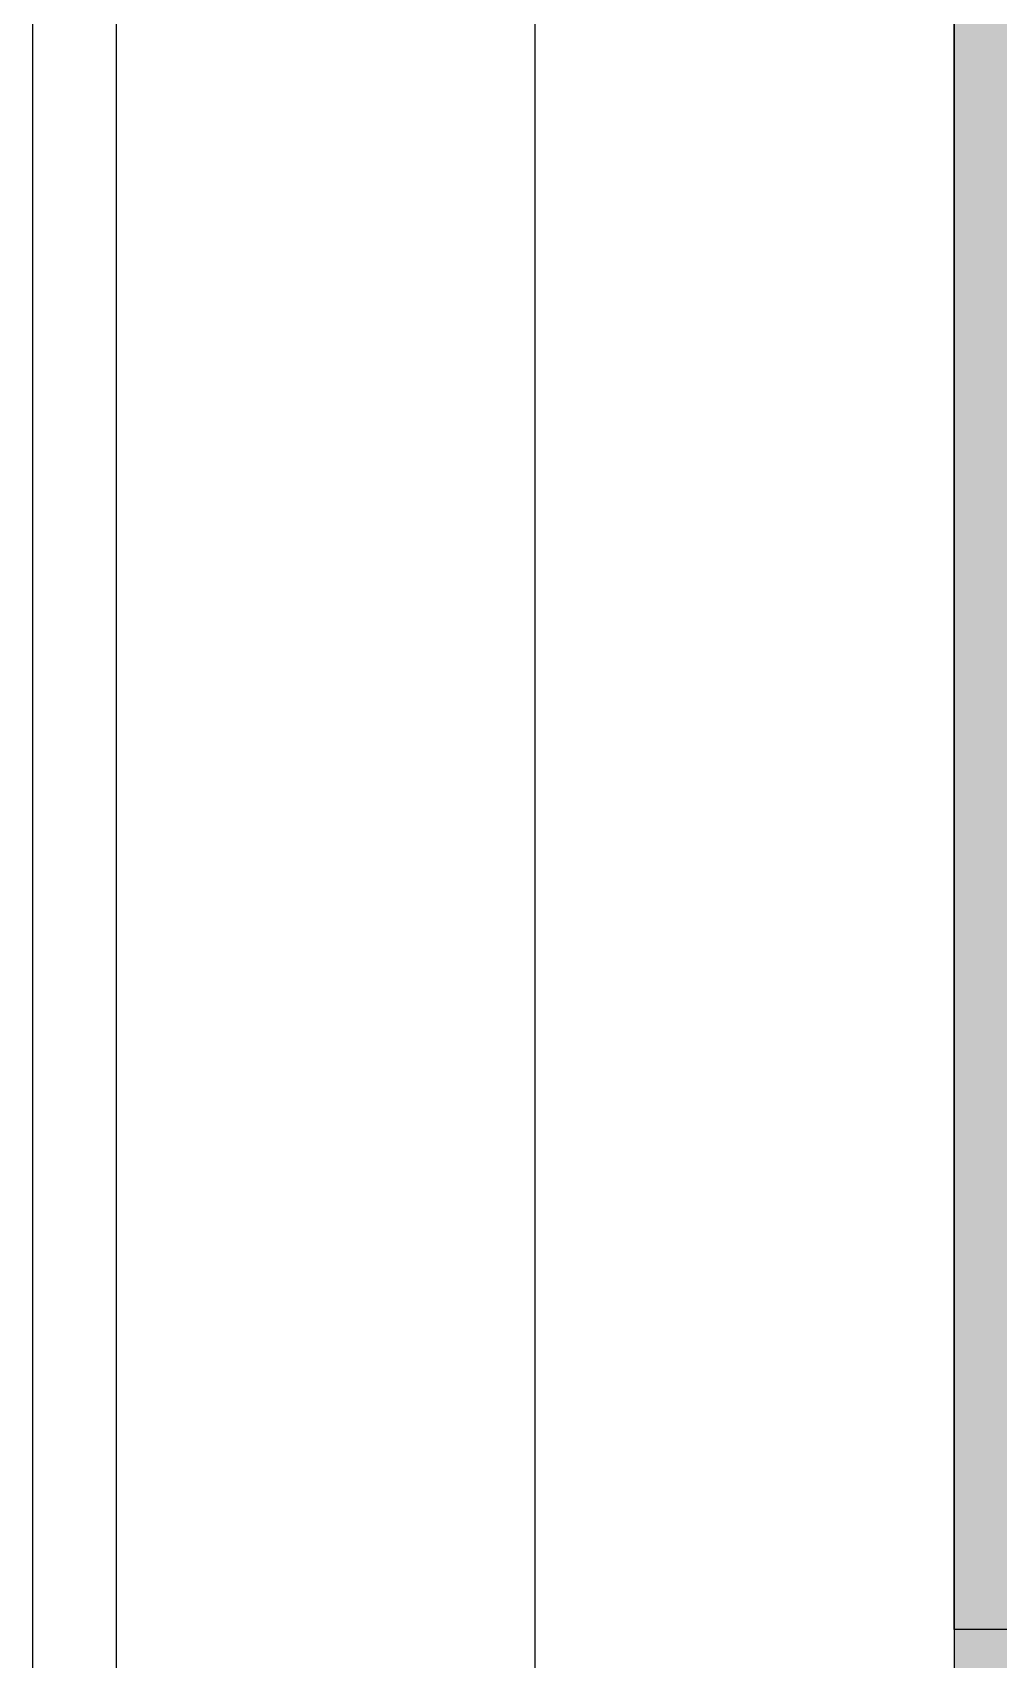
# Model space of a CAD drawing. Header units: inches. Extents: x 0 to 54693, y 0 to 31146.
# Drawn here: x 16343.2 to 16458.5, y 15982.3 to 16176.6 of the extents above; entities that cross this region are included whole.
import ezdxf
from ezdxf.lldxf.tags import DXFTag

# ---------------------------------------------------------------- set-up
doc = ezdxf.new("R2010")
doc.units = ezdxf.units.IN
doc.header["$MEASUREMENT"] = 0
doc.layers.add('Added', color=3, linetype='Continuous')
tags = doc.linetypes.add('fein_strichliert', pattern=[4, 1, -2, 1]).pattern_tags.tags
tags[8:9] = [DXFTag(74, 4), DXFTag(75, 0), DXFTag(340, '0'), DXFTag(46, 0.0), DXFTag(50, 0.0), DXFTag(44, 0.0), DXFTag(45, 0.0)]
tags[6:7] = [DXFTag(74, 4), DXFTag(75, 0), DXFTag(340, '0'), DXFTag(46, 0.0), DXFTag(50, 0.0), DXFTag(44, 0.0), DXFTag(45, 0.0)]
tags[4:5] = [DXFTag(74, 4), DXFTag(75, 0), DXFTag(340, '0'), DXFTag(46, 0.0), DXFTag(50, 0.0), DXFTag(44, 0.0), DXFTag(45, 0.0)]
tags = doc.linetypes.add('fein_strichliert-A04HDE1766', pattern=[4, 1, -2, 1]).pattern_tags.tags
tags[8:9] = [DXFTag(74, 4), DXFTag(75, 0), DXFTag(340, '0'), DXFTag(46, 0.0), DXFTag(50, 0.0), DXFTag(44, 0.0), DXFTag(45, 0.0)]
tags[6:7] = [DXFTag(74, 4), DXFTag(75, 0), DXFTag(340, '0'), DXFTag(46, 0.0), DXFTag(50, 0.0), DXFTag(44, 0.0), DXFTag(45, 0.0)]
tags[4:5] = [DXFTag(74, 4), DXFTag(75, 0), DXFTag(340, '0'), DXFTag(46, 0.0), DXFTag(50, 0.0), DXFTag(44, 0.0), DXFTag(45, 0.0)]

msp = doc.modelspace()

# ---------------------------------------------------------------- linework, layer by layer
at = {"layer": 'Added', "linetype": 'fein_strichliert-A04HDE1766', "lineweight": -2, "ltscale": 0.18}
msp.add_line((16453.23, 16985.82), (16453.23, 15985.82), dxfattribs=at)
at = {"layer": 'Added', "linetype": 'Continuous', "lineweight": -2, "ltscale": 0.18}
for p, q in [((16453.23, 15985.82), (16453.23, 16985.82)), ((16453.23, 15985.82), (16453.23, 15810.82)), ((17553.23, 15985.82), (16453.23, 15985.82)), ((16553.23, 15985.82), (16453.23, 15985.82))]:
    msp.add_line(p, q, dxfattribs=at)
at = {"layer": 'Added', "linetype": 'fein_strichliert', "lineweight": -2, "ltscale": 0.18}
msp.add_line((16403.23, 15298.32), (16403.23, 16498.32), dxfattribs=at)
at = {"layer": 'Added', "linetype": 'ByBlock', "lineweight": -2, "ltscale": 0.18}
for p, q in [((16353.23, 16448.32), (16353.23, 15348.32)), ((16343.23, 16438.32), (16343.23, 15358.32))]:
    msp.add_line(p, q, dxfattribs=at)
at = {"layer": 'Added', "linetype": 'Continuous', "lineweight": -2, "ltscale": 0.18}
for points in [[(16553.23, 16985.82), (16453.23, 16985.82), (16553.23, 15985.82), (16453.23, 15985.82)], [(16453.23, 15985.82), (16553.23, 15985.82), (16453.23, 16985.82), (16553.23, 16985.82)], [(16553.23, 15810.82), (16453.23, 15810.82), (16553.23, 15985.82), (16453.23, 15985.82)]]:
    msp.add_solid(points, dxfattribs=at)

doc.saveas('drawing.dxf')
